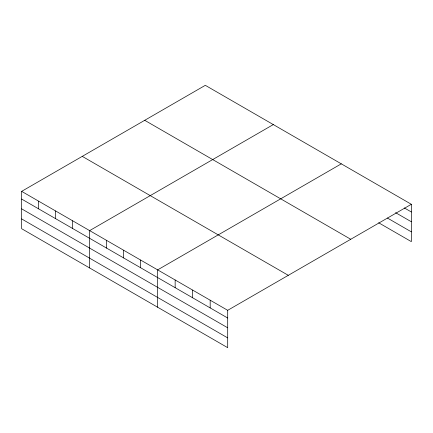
<?xml version="1.0" encoding="UTF-8"?>
<svg xmlns="http://www.w3.org/2000/svg" width="433" height="433" viewBox="0 0 433 433"><rect width="100%" height="100%" fill="white"/><g stroke="black" fill="none" stroke-linecap="round" stroke-linejoin="round"><path stroke-width="0.65" d="M227.693 327.803L227.693 310.315L21.65 191.359L21.65 228.716L227.693 347.677L227.693 327.803L21.65 208.847M378.659 222.768L411.35 241.641L411.35 204.284L205.307 85.323L21.65 191.359M273.304 124.58L89.642 230.616L89.642 267.973M341.296 163.836L157.639 269.873L157.639 307.23M227.693 310.315L411.35 204.284M404.346 207.937L411.35 211.981M395.589 212.668L411.35 221.766M387.416 218.037L411.35 231.855M144.703 120.314L350.741 239.27M82.259 156.367L288.297 275.323M21.65 199.056L227.693 318.017M21.65 218.93L227.693 337.886M210.178 300.204L210.178 307.906M192.663 290.094L192.663 297.79M175.149 279.983L175.149 287.68M140.638 260.054L140.638 267.756M123.643 250.242L123.643 257.944M106.642 240.429L106.642 248.125M72.647 220.803L72.647 228.5M55.646 210.985L55.646 218.687M38.651 201.172L38.651 208.874"/></g></svg>
